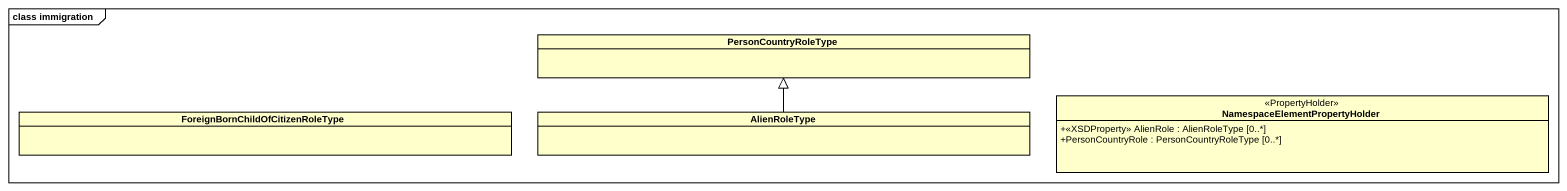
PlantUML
@startuml
mainframe class immigration
hide circle
hide empty members
skinparam classAttributeIconSize 0
class PersonCountryRoleType
class "ForeignBornChildOfCitizenRoleType" as ForeignBornChildOfCitizenRol
class AlienRoleType
class "NamespaceElementPropertyHolder" as NamespaceElementPropertyHold <<PropertyHolder>> {
  +<<XSDProperty>> AlienRole : AlienRoleType [0..*]
  +PersonCountryRole : PersonCountryRoleType [0..*]
}
AlienRoleType -up-|> PersonCountryRoleType
@enduml
